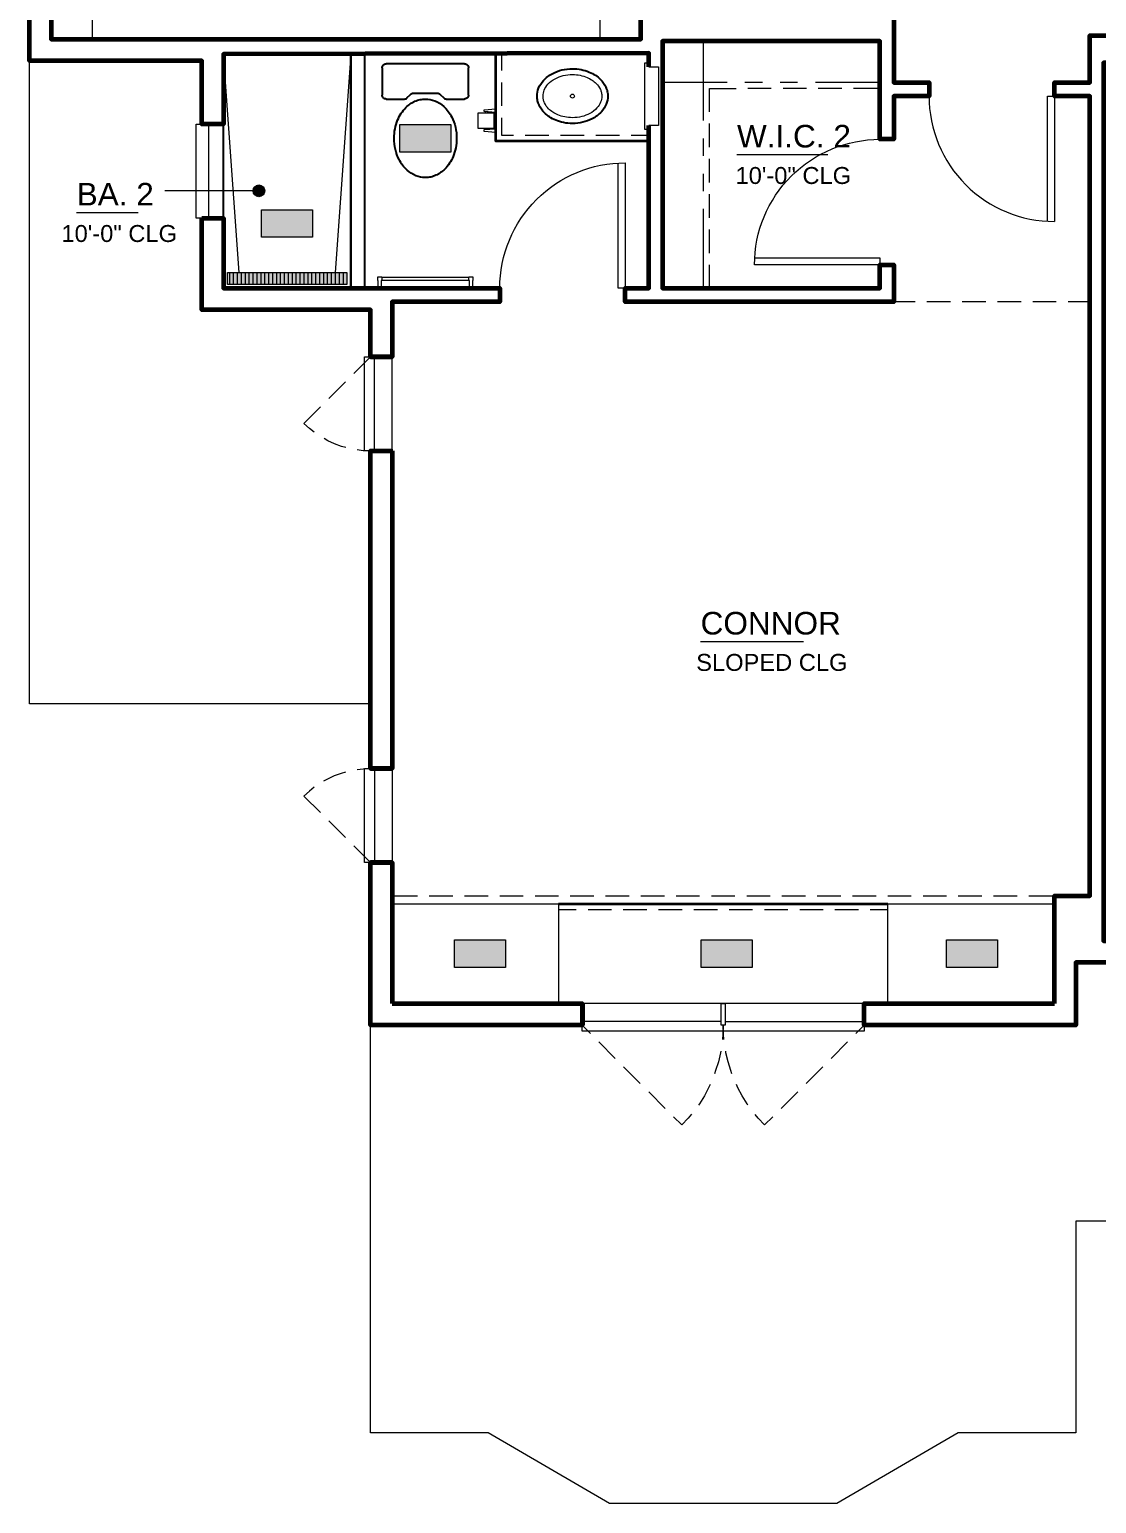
# Model space of a CAD drawing. Extents: x 6 to 1186, y -84 to 3560.
# Drawn here: x 186.1 to 458.4, y 2664.7 to 3040.7 of the extents above; entities that cross this region are included whole.
import ezdxf

# ---------------------------------------------------------------- set-up
doc = ezdxf.new("R2010")
doc.units = 0
doc.header["$LTSCALE"] = 24
doc.header["$MEASUREMENT"] = 0
for name, color, linetype in [('GEC_BKGD', 8, 'Continuous'), ('PDF2_0', 8, 'Continuous'), ('PDF2_00-FP-A-2$A-ANNO-KEYN', 8, 'Continuous'), ('PDF2_00-FP-A-2$A-CLG-CHNG', 8, 'Continuous'), ('PDF2_00-FP-A-2$A-DRWDW', 8, 'Continuous'), ('PDF2_00-FP-A-2$A-DRWDW-MINR', 8, 'Continuous'), ('PDF2_00-FP-A-2$A-DRWDW-SWING', 8, 'Continuous'), ('PDF2_00-FP-A-2$A-FLR-BELOW', 8, 'Continuous'), ('PDF2_00-FP-A-2$A-MLWK', 8, 'Continuous'), ('PDF2_00-FP-A-2$A-MLWK-HIDN', 8, 'Continuous'), ('PDF2_00-FP-A-2$A-MLWK-MINR', 8, 'Continuous'), ('PDF2_00-FP-A-2$A-MLWK-MISC', 8, 'Continuous'), ('PDF2_00-FP-A-2$A-MLWK-SHLF-POLE', 8, 'Continuous'), ('PDF2_00-FP-A-2$A-PLMB', 8, 'Continuous'), ('PDF2_00-FP-A-2$A-PLMB-MINR', 8, 'Continuous'), ('PDF2_00-FP-A-2$A-WALL', 8, 'Continuous'), ('PDF2_A-ANNO-RMNM', 8, 'Continuous'), ('PDF2_Text', 8, 'Continuous')]:
    doc.layers.add(name, color=color, linetype=linetype)
doc.styles.add('PDF Arial', font='arial.ttf')

# ---------------------------------------------------------------- blocks, each defined once
blk = doc.blocks.new('210311_BorsteinRes_CDProgress - Copy1')
at = {"layer": 'PDF2_00-FP-A-2$A-ANNO-KEYN', "true_color": 0xffffff, "transparency": 33554559}
for points in [[(9.4267, 11.6392), (9.1558, 11.6392), (9.4267, 11.4933)], [(9.4267, 11.4933), (9.1558, 11.6392), (9.1558, 11.4933)], [(8.6925, 11.1858), (8.4217, 11.1858), (8.6925, 11.04)], [(8.6925, 11.04), (8.4217, 11.1858), (8.4217, 11.04)], [(9.7183, 7.16), (9.7183, 7.3058), (9.4475, 7.16)], [(9.4475, 7.16), (9.7183, 7.3058), (9.4475, 7.3058)], [(11.0283, 7.16), (11.0283, 7.3058), (10.7575, 7.16)], [(10.7575, 7.16), (11.0283, 7.3058), (10.7575, 7.3058)], [(12.3333, 7.16), (12.3333, 7.3058), (12.0625, 7.16)], [(12.0625, 7.16), (12.3333, 7.3058), (12.0625, 7.3058)]]:
    blk.add_hatch(color=7, dxfattribs=at).paths.add_polyline_path(points)
at = {"layer": 'PDF2_00-FP-A-2$A-PLMB-MINR', "true_color": 0xffffff, "transparency": 33554559}
for points in [[(8.24, 10.8525), (8.24, 10.79), (8.875, 10.79)], [(8.24, 10.8525), (8.875, 10.79), (8.875, 10.8525)]]:
    blk.add_hatch(color=7, dxfattribs=at).paths.add_polyline_path(points)
at = {"layer": 'PDF2_A-ANNO-RMNM', "transparency": 33554559}
for points in [[(8.4375, 11.2925), (8.3767, 11.295), (8.3758, 11.2925)], [(8.4375, 11.2925), (8.3758, 11.2925), (8.4375, 11.2892)], [(8.4375, 11.2892), (8.3758, 11.2925), (8.3758, 11.2892)], [(8.4375, 11.2892), (8.3758, 11.2892), (8.4375, 11.2867)], [(8.4375, 11.2867), (8.3758, 11.2892), (8.3758, 11.2867)], [(8.4375, 11.2867), (8.3758, 11.2867), (8.4375, 11.2833)], [(8.4375, 11.2833), (8.3758, 11.2867), (8.3758, 11.2833)], [(8.4375, 11.2833), (8.3758, 11.2833), (8.4375, 11.2808)], [(8.4375, 11.2808), (8.3758, 11.2833), (8.3758, 11.2808)], [(8.4375, 11.2808), (8.3758, 11.2808), (8.4367, 11.2775)], [(8.4367, 11.2775), (8.3758, 11.2808), (8.3767, 11.2775)], [(8.4367, 11.295), (8.3775, 11.2983), (8.3767, 11.295)], [(8.4367, 11.295), (8.3767, 11.295), (8.4375, 11.2925)], [(8.4358, 11.2983), (8.3792, 11.3008), (8.3775, 11.2983)], [(8.4358, 11.2983), (8.3775, 11.2983), (8.4367, 11.295)], [(8.4342, 11.3008), (8.3808, 11.3033), (8.3792, 11.3008)], [(8.4342, 11.3008), (8.3792, 11.3008), (8.4358, 11.2983)], [(8.4325, 11.3033), (8.3817, 11.3058), (8.3808, 11.3033)], [(8.4325, 11.3033), (8.3808, 11.3033), (8.4342, 11.3008)], [(8.4308, 11.3058), (8.3842, 11.3083), (8.3817, 11.3058)], [(8.4308, 11.3058), (8.3817, 11.3058), (8.4325, 11.3033)], [(8.4292, 11.3083), (8.3858, 11.31), (8.3842, 11.3083)], [(8.4292, 11.3083), (8.3842, 11.3083), (8.4308, 11.3058)], [(8.4267, 11.31), (8.3883, 11.3117), (8.3858, 11.31)], [(8.4267, 11.31), (8.3858, 11.31), (8.4292, 11.3083)], [(8.425, 11.3117), (8.3908, 11.3133), (8.3883, 11.3117)], [(8.425, 11.3117), (8.3883, 11.3117), (8.4267, 11.31)], [(8.4217, 11.3133), (8.3942, 11.315), (8.3908, 11.3133)], [(8.4217, 11.3133), (8.3908, 11.3133), (8.425, 11.3117)], [(8.4192, 11.315), (8.3967, 11.3158), (8.3942, 11.315)], [(8.4192, 11.315), (8.3942, 11.315), (8.4217, 11.3133)], [(8.4167, 11.3158), (8.4, 11.3167), (8.3967, 11.3158)], [(8.4167, 11.3158), (8.3967, 11.3158), (8.4192, 11.315)], [(8.4142, 11.3167), (8.4025, 11.3175), (8.4, 11.3167)], [(8.4142, 11.3167), (8.4, 11.3167), (8.4167, 11.3158)], [(8.41, 11.3175), (8.4025, 11.3175), (8.4142, 11.3167)], [(8.4367, 11.2775), (8.3767, 11.2775), (8.4358, 11.275)], [(8.4358, 11.275), (8.3767, 11.2775), (8.3775, 11.275)], [(8.4358, 11.275), (8.3775, 11.275), (8.4342, 11.2725)], [(8.4342, 11.2725), (8.3775, 11.275), (8.3792, 11.2725)], [(8.4342, 11.2725), (8.3792, 11.2725), (8.4325, 11.27)], [(8.4325, 11.27), (8.3792, 11.2725), (8.3808, 11.27)], [(8.4325, 11.27), (8.3808, 11.27), (8.4308, 11.2675)], [(8.4308, 11.2675), (8.3808, 11.27), (8.3817, 11.2675)], [(8.4308, 11.2675), (8.3817, 11.2675), (8.4292, 11.265)], [(8.4292, 11.265), (8.3817, 11.2675), (8.3842, 11.265)], [(8.4292, 11.265), (8.3842, 11.265), (8.4267, 11.2633)], [(8.4267, 11.2633), (8.3842, 11.265), (8.3858, 11.2633)], [(8.4267, 11.2633), (8.3858, 11.2633), (8.425, 11.2608)], [(8.425, 11.2608), (8.3858, 11.2633), (8.3883, 11.2608)], [(8.425, 11.2608), (8.3883, 11.2608), (8.4217, 11.2592)], [(8.4217, 11.2592), (8.3883, 11.2608), (8.3908, 11.2592)], [(8.4217, 11.2592), (8.3908, 11.2592), (8.4192, 11.2583)], [(8.4192, 11.2583), (8.3908, 11.2592), (8.3942, 11.2583)], [(8.4192, 11.2583), (8.3942, 11.2583), (8.4167, 11.2567)], [(8.4167, 11.2567), (8.3942, 11.2583), (8.3967, 11.2567)], [(8.4167, 11.2567), (8.3967, 11.2567), (8.4142, 11.2558)], [(8.4142, 11.2558), (8.3967, 11.2567), (8.4, 11.2558)], [(8.41, 11.2558), (8.4025, 11.2558), (8.4083, 11.255)]]:
    blk.add_hatch(color=256, dxfattribs=at).paths.add_polyline_path(points)
at = {"layer": 'PDF2_0', "lineweight": 25}
for points in [[(9.0625, 11.9408), (9.0625, 11.795)], [(9.5, 11.9617), (9.0833, 11.9617)], [(9.5208, 11.795), (9.5208, 11.9408)], [(9.0833, 11.7742), (9.1792, 11.7742)], [(9.1933, 11.7808), (9.2125, 11.7992)], [(9.4042, 11.7742), (9.5, 11.7742)]]:
    blk.add_lwpolyline(points, dxfattribs=at)
for points in [[(9.2129, 11.7999, -0.193294), (9.2275, 11.8058), (9.3558, 11.8058, -0.193294), (9.3713, 11.7999)], [(9.3708, 11.7992), (9.39, 11.7808, 0.193294), (9.4046, 11.775)]]:
    blk.add_lwpolyline(points, format="xyb", dxfattribs=at)
at = {"layer": 'PDF2_0', "lineweight": 9}
for points in [[(9.6567, 11.6183), (9.5733, 11.6183), (9.5733, 11.7017), (9.6567, 11.7017)], [(9.6667, 11.7042), (9.6042, 11.7083), (9.6042, 11.7183), (9.6667, 11.7225)], [(9.6667, 11.5975), (9.6042, 11.6025), (9.6042, 11.6125), (9.6667, 11.6158)], [(9.0417, 10.7683), (9.0417, 10.81), (9.0392, 10.81), (9.0392, 10.8308), (9.06, 10.8308), (9.06, 10.81), (9.0575, 10.81), (9.0575, 10.7683)], [(9.5258, 10.7683), (9.5258, 10.81), (9.5233, 10.81), (9.5233, 10.8308), (9.5442, 10.8308), (9.5442, 10.81), (9.5417, 10.81), (9.5417, 10.7683)]]:
    blk.add_lwpolyline(points, close=True, dxfattribs=at)
for points in [[(9.6092, 11.7075), (9.6092, 11.7017)], [(9.62, 11.7067), (9.62, 11.7017)], [(9.6092, 11.6133), (9.6092, 11.6183)], [(9.62, 11.6133), (9.62, 11.6183)], [(9.06, 10.8283), (9.5233, 10.8283)], [(9.06, 10.8125), (9.5233, 10.8125)]]:
    blk.add_lwpolyline(points, dxfattribs=at)
at = {"layer": 'PDF2_0', "lineweight": 25}
blk.add_arc((9.1797, 11.7967), 0.0217, 269.82102, 313.5811, dxfattribs=at)
for points, knots in [([(9.0625, 11.9413), (9.0625, 11.9438), (9.063, 11.9463), (9.0649, 11.951), (9.0663, 11.9532), (9.07, 11.957), (9.0722, 11.9586), (9.0761, 11.9604), (9.0776, 11.9608), (9.0806, 11.9615), (9.0822, 11.9617), (9.0837, 11.9617)], [0, 0, 0, 0, 0.00761361, 0.00761361, 0.01531879, 0.01531879, 0.02356384, 0.02356384, 0.02813199, 0.02813199, 0.03286391, 0.03286391, 0.03286391, 0.03286391]), ([(9.5004, 11.9617), (9.5033, 11.9617), (9.5061, 11.9611), (9.5112, 11.959), (9.5136, 11.9575), (9.5175, 11.9537), (9.5191, 11.9514), (9.5211, 11.9465), (9.5217, 11.9439), (9.5217, 11.9413)], [0, 0, 0, 0, 0.00852927, 0.00852927, 0.01684469, 0.01684469, 0.02504637, 0.02504637, 0.03295605, 0.03295605, 0.03295605, 0.03295605]), ([(9.0837, 11.775), (9.0809, 11.775), (9.0781, 11.7755), (9.0729, 11.7776), (9.0706, 11.7792), (9.0667, 11.783), (9.0651, 11.7853), (9.063, 11.7902), (9.0625, 11.7928), (9.0625, 11.7954)], [0, 0, 0, 0, 0.00852927, 0.00852927, 0.01684469, 0.01684469, 0.02504637, 0.02504637, 0.03295605, 0.03295605, 0.03295605, 0.03295605]), ([(9.1258, 11.5663), (9.1258, 11.601), (9.1326, 11.6338), (9.1554, 11.6888), (9.1706, 11.7117), (9.2027, 11.7437), (9.2187, 11.7551), (9.2452, 11.7669), (9.2542, 11.7699), (9.2729, 11.774), (9.2825, 11.775), (9.2921, 11.775)], [0, 0, 0, 0, 0.1042693, 0.1042693, 0.198749, 0.198749, 0.2702621, 0.2702621, 0.3051657, 0.3051657, 0.3404983, 0.3404983, 0.3404983, 0.3404983]), ([(9.2921, 11.775), (9.3094, 11.775), (9.3264, 11.7717), (9.3599, 11.7583), (9.3758, 11.7479), (9.4071, 11.7194), (9.4212, 11.7), (9.4406, 11.6623), (9.4471, 11.6444), (9.4561, 11.6065), (9.4583, 11.5864), (9.4583, 11.5663)], [0, 0, 0, 0, 0.0520278, 0.0520278, 0.1084623, 0.1084623, 0.179051, 0.179051, 0.2353751, 0.2353751, 0.2953762, 0.2953762, 0.2953762, 0.2953762]), ([(9.5217, 11.7954), (9.5217, 11.7929), (9.5212, 11.7904), (9.5193, 11.7857), (9.5179, 11.7835), (9.5142, 11.7796), (9.5119, 11.7781), (9.508, 11.7763), (9.5066, 11.7758), (9.5036, 11.7752), (9.502, 11.775), (9.5004, 11.775)], [0, 0, 0, 0, 0.00761361, 0.00761361, 0.01531879, 0.01531879, 0.02356384, 0.02356384, 0.02813199, 0.02813199, 0.03286391, 0.03286391, 0.03286391, 0.03286391]), ([(9.2921, 11.3575), (9.2747, 11.3575), (9.2578, 11.3608), (9.2242, 11.3742), (9.2084, 11.3846), (9.1771, 11.4131), (9.1629, 11.4325), (9.1436, 11.4702), (9.1371, 11.4881), (9.1281, 11.526), (9.1258, 11.5461), (9.1258, 11.5663)], [0, 0, 0, 0, 0.0520278, 0.0520278, 0.1084623, 0.1084623, 0.179051, 0.179051, 0.2353751, 0.2353751, 0.2953762, 0.2953762, 0.2953762, 0.2953762]), ([(9.4583, 11.5663), (9.4583, 11.5315), (9.4516, 11.4987), (9.4287, 11.4437), (9.4136, 11.4208), (9.3815, 11.3888), (9.3655, 11.3774), (9.339, 11.3656), (9.33, 11.3626), (9.3113, 11.3585), (9.3017, 11.3575), (9.2921, 11.3575)], [0, 0, 0, 0, 0.1042693, 0.1042693, 0.198749, 0.198749, 0.2702621, 0.2702621, 0.3051657, 0.3051657, 0.3404983, 0.3404983, 0.3404983, 0.3404983])]:
    blk.add_open_spline(points, degree=3, knots=knots, dxfattribs=at)
at = {"layer": 'PDF2_00-FP-A-2$A-ANNO-KEYN', "lineweight": 18}
for points in [[(9.4267, 11.6392), (9.4267, 11.4933), (9.1558, 11.4933), (9.1558, 11.6392)], [(8.6925, 11.1858), (8.6925, 11.04), (8.4217, 11.04), (8.4217, 11.1858)], [(9.7183, 7.16), (9.4475, 7.16), (9.4475, 7.3058), (9.7183, 7.3058)], [(11.0283, 7.16), (10.7575, 7.16), (10.7575, 7.3058), (11.0283, 7.3058)], [(12.3333, 7.16), (12.0625, 7.16), (12.0625, 7.3058), (12.3333, 7.3058)]]:
    blk.add_lwpolyline(points, close=True, dxfattribs=at)
at = {"layer": 'PDF2_00-FP-A-2$A-CLG-CHNG', "lineweight": 9}
for points in [[(11.8958, 10.6967), (11.7817, 10.6967)], [(12.0833, 10.6967), (11.9583, 10.6967)], [(12.2708, 10.6967), (12.1458, 10.6967)], [(12.4583, 10.6967), (12.3333, 10.6967)], [(12.6458, 10.6967), (12.5208, 10.6967)], [(12.8233, 10.6967), (12.7083, 10.6967)], [(9.115, 7.54), (9.25, 7.54)], [(9.3125, 7.54), (9.4375, 7.54)], [(9.5, 7.54), (9.625, 7.54)], [(9.6875, 7.54), (9.8125, 7.54)], [(9.875, 7.54), (10, 7.54)], [(10.0625, 7.54), (10.1875, 7.54)], [(10.25, 7.54), (10.375, 7.54)], [(10.4375, 7.54), (10.5625, 7.54)], [(10.625, 7.54), (10.75, 7.54)], [(10.8125, 7.54), (10.9375, 7.54)], [(11, 7.54), (11.125, 7.54)], [(11.1875, 7.54), (11.3125, 7.54)], [(11.375, 7.54), (11.5, 7.54)], [(11.5625, 7.54), (11.6875, 7.54)], [(11.75, 7.54), (11.875, 7.54)], [(11.9375, 7.54), (12.0625, 7.54)], [(12.125, 7.54), (12.25, 7.54)], [(12.3125, 7.54), (12.4375, 7.54)], [(12.5, 7.54), (12.6358, 7.54)]]:
    blk.add_lwpolyline(points, dxfattribs=at)
at = {"layer": 'PDF2_00-FP-A-2$A-DRWDW', "lineweight": 18}
for points in [[(11.9692, 11.7904, 0.199088), (12.1646, 11.3193, 0.198737), (12.6362, 11.1242)], [(11.0433, 10.9308), (11.7083, 10.9308), (11.7083, 10.8942), (11.0417, 10.8942, -0.199088), (11.2371, 11.3657, -0.198737), (11.7087, 11.5608)], [(9.6875, 10.7696, -0.199088), (9.8829, 11.2407, -0.198737), (10.3542, 11.4358), (10.3542, 10.7692), (10.3175, 10.7692), (10.3175, 11.435)]]:
    blk.add_lwpolyline(points, format="xyb", dxfattribs=at)
for points in [[(12.5992, 11.1242), (12.5992, 11.79), (12.6358, 11.79), (12.6358, 11.1233)], [(8.1042, 11.1417), (8.0733, 11.1417), (8.0733, 11.6417), (8.1042, 11.6417)], [(8.2192, 11.1417), (8.2192, 11.6417)], [(9, 9.905), (8.9692, 9.905), (8.9692, 10.405), (9, 10.405)], [(9.115, 9.905), (9.115, 10.405)], [(9, 7.7175), (8.9692, 7.7175), (8.9692, 8.2175), (9, 8.2175)], [(9.115, 8.2175), (9.115, 7.7175)], [(11.625, 6.9675), (10.125, 6.9675)], [(11.625, 6.8525), (11.625, 6.8217), (10.875, 6.8217), (10.125, 6.8217), (10.125, 6.8525)]]:
    blk.add_lwpolyline(points, dxfattribs=at)
at = {"layer": 'PDF2_00-FP-A-2$A-DRWDW-MINR', "lineweight": 9}
for points in [[(8.1408, 11.1417), (8.1408, 11.6417)], [(9.115, 10.405), (9.115, 10.3942), (9, 10.3942), (9, 10.405)], [(9.0208, 9.915), (9.0208, 10.3942)], [(9, 9.905), (9, 9.915), (9.115, 9.915), (9.115, 9.905)], [(9.115, 8.2175), (9.115, 8.2067), (9, 8.2067), (9, 8.2175)], [(9.0208, 8.2067), (9.0208, 7.7275)], [(9, 7.7175), (9, 7.7275), (9.115, 7.7275), (9.115, 7.7175)], [(10.125, 6.9675), (10.1358, 6.9675), (10.1358, 6.8525), (10.125, 6.8525)], [(11.625, 6.8525), (11.615, 6.8525), (11.615, 6.9675), (11.625, 6.9675)], [(10.865, 6.8733), (10.1358, 6.8733)], [(10.8858, 6.8733), (11.615, 6.8733)]]:
    blk.add_lwpolyline(points, dxfattribs=at)
blk.add_lwpolyline([(10.875, 6.8525), (10.865, 6.8525), (10.865, 6.9675), (10.875, 6.9675), (10.8858, 6.9675), (10.8858, 6.8525)], close=True, dxfattribs=at)
at = {"layer": 'PDF2_00-FP-A-2$A-DRWDW-SWING', "lineweight": 9}
for points in [[(8.9117, 10.3167), (9, 10.405)], [(8.7792, 10.1833), (8.8675, 10.2725)], [(8.7008, 10.005), (8.6758, 10.0242), (8.6467, 10.0508), (8.735, 10.1392)], [(8.8683, 9.9225), (8.8458, 9.9292), (8.8092, 9.9425), (8.7733, 9.9592), (8.7533, 9.9708)], [(9, 9.905), (8.9608, 9.9058), (8.9292, 9.91)], [(8.7525, 8.1517), (8.7733, 8.1625), (8.8092, 8.1792), (8.8458, 8.1925), (8.8683, 8.1992)], [(8.9292, 8.2117), (8.9608, 8.2158), (9, 8.2175)], [(8.7008, 8.1175), (8.6758, 8.0975), (8.6467, 8.0708), (8.735, 7.9825)], [(8.7792, 7.9383), (8.8675, 7.85)], [(8.9117, 7.8058), (9, 7.7175)], [(10.1692, 6.8083), (10.125, 6.8525)], [(10.8792, 6.7767), (10.8767, 6.8033), (10.875, 6.8525), (10.8733, 6.8033), (10.8708, 6.7775)], [(11.5808, 6.8083), (11.625, 6.8525)], [(10.3017, 6.6758), (10.2133, 6.7642)], [(11.4483, 6.6758), (11.5367, 6.7642)], [(10.8625, 6.715), (10.8608, 6.7067), (10.85, 6.6583), (10.835, 6.6117), (10.8292, 6.595)], [(10.9217, 6.595), (10.915, 6.6117), (10.9008, 6.6583), (10.89, 6.7067), (10.8883, 6.715)], [(10.4342, 6.5433), (10.3458, 6.6317)], [(11.3158, 6.5433), (11.4042, 6.6317)], [(10.805, 6.5375), (10.7975, 6.5208), (10.775, 6.4775), (10.7492, 6.4358), (10.7433, 6.4283)], [(11.0067, 6.4283), (11.0017, 6.4358), (10.9758, 6.4775), (10.9525, 6.5208), (10.945, 6.5375)], [(10.5675, 6.4108), (10.4792, 6.4992)], [(11.1833, 6.4108), (11.2717, 6.4992)], [(10.7058, 6.3792), (10.6892, 6.3583), (10.6558, 6.3225), (10.6117, 6.3667)], [(11.1392, 6.3667), (11.095, 6.3225), (11.0617, 6.3583), (11.0442, 6.3783)]]:
    blk.add_lwpolyline(points, dxfattribs=at)
at = {"layer": 'PDF2_00-FP-A-2$A-FLR-BELOW', "lineweight": 18}
for points in [[(25.3967, 12.3942), (25.3967, 12.1758), (26.7717, 12.1758), (26.7717, 6.8108), (23.8342, 6.8108), (23.8342, 6.2692), (20.3342, 6.2692), (20.3342, 5.8108), (12.75, 5.8108), (12.75, 4.6858), (12.125, 4.6858), (11.4792, 4.3108), (10.2708, 4.3108), (9.625, 4.6858), (9, 4.6858), (9, 6.8525)], [(9, 8.5608), (7.1875, 8.5608), (7.1875, 11.9775)]]:
    blk.add_lwpolyline(points, dxfattribs=at)
at = {"layer": 'PDF2_00-FP-A-2$A-MLWK', "lineweight": 35}
for points in [[(10.4792, 11.5508), (10.4483, 11.5508), (9.6983, 11.5508), (9.6667, 11.5508), (9.6667, 12.0192)], [(10, 7.4983), (11.75, 7.4983)]]:
    blk.add_lwpolyline(points, dxfattribs=at)
at = {"layer": 'PDF2_00-FP-A-2$A-MLWK-HIDN', "lineweight": 9}
for points in [[(9.6983, 11.9258), (9.6983, 12.0192)], [(9.6983, 11.7383), (9.6983, 11.8633)], [(9.7608, 11.5817), (9.6983, 11.5817), (9.6983, 11.6758)], [(9.9483, 11.5817), (9.8233, 11.5817)], [(10.1358, 11.5817), (10.0108, 11.5817)], [(10.3233, 11.5817), (10.1983, 11.5817)], [(10.4792, 11.5817), (10.4483, 11.5817), (10.3858, 11.5817)], [(10, 7.4675), (10.0942, 7.4675)], [(10.1567, 7.4675), (10.2817, 7.4675)], [(10.3442, 7.4675), (10.4692, 7.4675)], [(10.5317, 7.4675), (10.6567, 7.4675)], [(10.7192, 7.4675), (10.8442, 7.4675)], [(10.9067, 7.4675), (11.0317, 7.4675)], [(11.0942, 7.4675), (11.2192, 7.4675)], [(11.2817, 7.4675), (11.4067, 7.4675)], [(11.4692, 7.4675), (11.5942, 7.4675)], [(11.6567, 7.4675), (11.75, 7.4675)]]:
    blk.add_lwpolyline(points, dxfattribs=at)
at = {"layer": 'PDF2_00-FP-A-2$A-MLWK-MINR', "lineweight": 9}
for points in [[(10, 7.4983), (10, 6.9675), (9.115, 6.9675), (9.115, 7.4983)], [(12.6358, 7.4983), (12.6358, 6.9675), (11.75, 6.9675), (11.75, 7.4983)]]:
    blk.add_lwpolyline(points, close=True, dxfattribs=at)
at = {"layer": 'PDF2_00-FP-A-2$A-MLWK-MISC', "lineweight": 9}
for points in [[(10.4792, 11.6133), (10.4583, 11.6133), (10.4583, 11.9675), (10.4792, 11.9675)], [(10.4792, 11.9467), (10.5317, 11.9467), (10.5317, 11.6342), (10.4792, 11.6342)]]:
    blk.add_lwpolyline(points, dxfattribs=at)
at = {"layer": 'PDF2_00-FP-A-2$A-MLWK-SHLF-POLE', "lineweight": 9}
for points in [[(10.2192, 12.4933), (10.2192, 12.0925)], [(7.5208, 12.3683), (7.5208, 12.0925)], [(10.7708, 11.66), (10.7708, 12.0817)], [(11.7083, 12.0817), (11.7083, 11.9875)], [(11.7083, 11.925), (11.7083, 11.8317), (11.5683, 11.8317)], [(10.8958, 11.8625), (10.5525, 11.8625)], [(10.8025, 11.7067), (10.8025, 11.8317), (10.9433, 11.8317)], [(11.0833, 11.8625), (10.99, 11.8625)], [(11.1308, 11.8317), (11.0058, 11.8317)], [(11.2708, 11.8625), (11.1775, 11.8625)], [(11.3183, 11.8317), (11.1933, 11.8317)], [(11.7083, 11.8625), (11.365, 11.8625)], [(11.5058, 11.8317), (11.3808, 11.8317)], [(10.8025, 11.5192), (10.8025, 11.6442)], [(10.7708, 11.4725), (10.7708, 11.5658)], [(10.8025, 11.3317), (10.8025, 11.4567)], [(10.7708, 11.285), (10.7708, 11.3783)], [(10.8025, 11.1442), (10.8025, 11.2692)], [(10.7708, 10.7692), (10.7708, 11.1908)], [(10.8025, 10.9567), (10.8025, 11.0817)], [(10.7083, 10.7692), (10.8025, 10.7692), (10.8025, 10.8942)], [(10.5525, 10.7692), (10.6458, 10.7692)]]:
    blk.add_lwpolyline(points, dxfattribs=at)
at = {"layer": 'PDF2_00-FP-A-2$A-PLMB', "lineweight": 25}
for points in [[(8.2192, 12.0133), (8.8958, 12.0133), (8.8958, 10.7692), (8.2192, 10.7692)], [(8.8958, 12.0133), (8.9692, 12.0133), (8.9692, 10.7692), (8.8958, 10.7692)]]:
    blk.add_lwpolyline(points, close=True, dxfattribs=at)
for points, knots in [([(9.8858, 11.7904), (9.8858, 11.8052), (9.8887, 11.8196), (9.9001, 11.8483), (9.909, 11.8619), (9.9337, 11.8892), (9.9507, 11.9016), (9.9845, 11.9192), (10.0011, 11.9253), (10.0363, 11.9337), (10.055, 11.9358), (10.0737, 11.9358)], [0, 0, 0, 0, 0.0442924, 0.0442924, 0.0927511, 0.0927511, 0.1545908, 0.1545908, 0.2067391, 0.2067391, 0.2625894, 0.2625894, 0.2625894, 0.2625894]), ([(10.0737, 11.9358), (10.106, 11.9358), (10.1362, 11.9296), (10.1862, 11.9087), (10.2066, 11.8953), (10.2346, 11.8671), (10.2445, 11.8534), (10.2547, 11.8306), (10.2573, 11.8229), (10.2608, 11.8068), (10.2617, 11.7987), (10.2617, 11.7904)], [0, 0, 0, 0, 0.0966038, 0.0966038, 0.181871, 0.181871, 0.2446121, 0.2446121, 0.2750949, 0.2750949, 0.3058872, 0.3058872, 0.3058872, 0.3058872]), ([(10.0737, 11.645), (10.0415, 11.645), (10.0113, 11.6513), (9.9613, 11.6721), (9.9409, 11.6856), (9.9129, 11.7137), (9.903, 11.7275), (9.8928, 11.7502), (9.8902, 11.758), (9.8867, 11.774), (9.8858, 11.7822), (9.8858, 11.7904)], [0, 0, 0, 0, 0.0966038, 0.0966038, 0.181871, 0.181871, 0.2446121, 0.2446121, 0.2750949, 0.2750949, 0.3058872, 0.3058872, 0.3058872, 0.3058872]), ([(10.2617, 11.7904), (10.2617, 11.7757), (10.2588, 11.7612), (10.2474, 11.7325), (10.2385, 11.7189), (10.2138, 11.6917), (10.1968, 11.6792), (10.163, 11.6616), (10.1464, 11.6556), (10.1112, 11.6471), (10.0925, 11.645), (10.0737, 11.645)], [0, 0, 0, 0, 0.0442924, 0.0442924, 0.0927511, 0.0927511, 0.1545908, 0.1545908, 0.2067391, 0.2067391, 0.2625894, 0.2625894, 0.2625894, 0.2625894])]:
    blk.add_open_spline(points, degree=3, knots=knots, dxfattribs=at)
at = {"layer": 'PDF2_00-FP-A-2$A-PLMB-MINR', "lineweight": 9}
for points in [[(8.3025, 10.8525), (8.2192, 12.0133)], [(8.8958, 12.0133), (8.8125, 10.8525), (8.8125, 10.79)], [(8.25, 10.8525), (8.25, 10.79)], [(8.2708, 10.8525), (8.2708, 10.79)], [(8.2917, 10.8525), (8.2917, 10.79)], [(8.3125, 10.8525), (8.3125, 10.79)], [(8.3333, 10.8525), (8.3333, 10.79)], [(8.3542, 10.8525), (8.3542, 10.79)], [(8.375, 10.8525), (8.375, 10.79)], [(8.3958, 10.8525), (8.3958, 10.79)], [(8.4167, 10.8525), (8.4167, 10.79)], [(8.4375, 10.8525), (8.4375, 10.79)], [(8.4583, 10.8525), (8.4583, 10.79)], [(8.4792, 10.8525), (8.4792, 10.79)], [(8.5, 10.8525), (8.5, 10.79)], [(8.5208, 10.8525), (8.5208, 10.79)], [(8.5417, 10.8525), (8.5417, 10.79)], [(8.5625, 10.8525), (8.5625, 10.79)], [(8.5833, 10.8525), (8.5833, 10.79)], [(8.6042, 10.8525), (8.6042, 10.79)], [(8.625, 10.8525), (8.625, 10.79)], [(8.6458, 10.8525), (8.6458, 10.79)], [(8.6667, 10.8525), (8.6667, 10.79)], [(8.6875, 10.8525), (8.6875, 10.79)], [(8.7083, 10.8525), (8.7083, 10.79)], [(8.7292, 10.8525), (8.7292, 10.79)], [(8.75, 10.8525), (8.75, 10.79)], [(8.7708, 10.8525), (8.7708, 10.79)], [(8.7917, 10.8525), (8.7917, 10.79)], [(8.8333, 10.8525), (8.8333, 10.79)], [(8.8542, 10.8525), (8.8542, 10.79)]]:
    blk.add_lwpolyline(points, dxfattribs=at)
blk.add_lwpolyline([(8.24, 10.8525), (8.875, 10.8525), (8.875, 10.79), (8.24, 10.79)], close=True, dxfattribs=at)
blk.add_circle((10.0737, 11.7904), 0.0104, dxfattribs=at)
for points, knots in [([(9.9175, 11.7904), (9.9175, 11.8015), (9.9196, 11.8123), (9.9283, 11.8339), (9.935, 11.8443), (9.9541, 11.8655), (9.9674, 11.8754), (9.9952, 11.8903), (10.0097, 11.8956), (10.0406, 11.9031), (10.0572, 11.905), (10.0737, 11.905)], [0, 0, 0, 0, 0.0331717, 0.0331717, 0.0700092, 0.0700092, 0.1186928, 0.1186928, 0.1641908, 0.1641908, 0.2134449, 0.2134449, 0.2134449, 0.2134449]), ([(10.0737, 11.905), (10.102, 11.905), (10.1285, 11.8995), (10.1706, 11.8818), (10.1872, 11.8709), (10.2092, 11.8487), (10.2168, 11.8382), (10.2247, 11.8208), (10.2266, 11.815), (10.2293, 11.8028), (10.23, 11.7967), (10.23, 11.7904)], [0, 0, 0, 0, 0.0847677, 0.0847677, 0.1557395, 0.1557395, 0.2054804, 0.2054804, 0.2294513, 0.2294513, 0.2535758, 0.2535758, 0.2535758, 0.2535758]), ([(10.0737, 11.6758), (10.0455, 11.6758), (10.019, 11.6813), (9.9769, 11.699), (9.9603, 11.71), (9.9383, 11.7321), (9.9307, 11.7426), (9.9228, 11.76), (9.9209, 11.7659), (9.9182, 11.778), (9.9175, 11.7842), (9.9175, 11.7904)], [0, 0, 0, 0, 0.0847677, 0.0847677, 0.1557395, 0.1557395, 0.2054804, 0.2054804, 0.2294513, 0.2294513, 0.2535758, 0.2535758, 0.2535758, 0.2535758]), ([(10.23, 11.7904), (10.23, 11.7794), (10.2279, 11.7686), (10.2192, 11.7469), (10.2125, 11.7365), (10.1934, 11.7153), (10.1801, 11.7054), (10.1523, 11.6906), (10.1378, 11.6852), (10.1069, 11.6777), (10.0903, 11.6758), (10.0737, 11.6758)], [0, 0, 0, 0, 0.0331717, 0.0331717, 0.0700092, 0.0700092, 0.1186928, 0.1186928, 0.1641908, 0.1641908, 0.2134449, 0.2134449, 0.2134449, 0.2134449])]:
    blk.add_open_spline(points, degree=3, knots=knots, dxfattribs=at)
at = {"layer": 'PDF2_00-FP-A-2$A-WALL', "lineweight": 60}
for points in [[(10.4792, 11.9467), (10.4792, 12.0192), (8.2192, 12.0133), (8.2192, 11.6417), (8.1042, 11.6417), (8.1042, 11.9775), (7.1875, 11.9775), (7.1875, 13.1967), (7.3025, 13.1967), (7.3025, 12.0925), (10.4375, 12.0925), (10.4375, 13.3633), (10.1667, 13.3633), (10.1667, 13.7483), (10.2817, 13.7483), (10.2817, 13.4775), (11.0942, 13.4775), (11.0942, 14.415), (10.1667, 14.415), (10.1667, 14.8), (10.0833, 14.8), (10.0833, 14.8733), (11.1733, 14.8733)], [(11.7817, 12.365), (11.7817, 11.8633), (11.9692, 11.8633), (11.9692, 11.79), (11.7817, 11.79), (11.7817, 11.5608), (11.7083, 11.5608), (11.7083, 12.0817), (10.5525, 12.0817), (10.5525, 10.7692), (11.7083, 10.7692), (11.7083, 10.8942), (11.7817, 10.8942), (11.7817, 10.6967), (10.3542, 10.6967), (10.3542, 10.7692), (10.4792, 10.7692), (10.4792, 11.6342)]]:
    blk.add_lwpolyline(points, dxfattribs=at)
for points in [[(12.6358, 6.9675), (12.6358, 7.54), (12.8233, 7.54), (12.8233, 11.79), (12.6358, 11.79), (12.6358, 11.8633), (12.8233, 11.8633), (12.8233, 12.1133), (13, 12.1133), (13, 11.9675), (12.8958, 11.9675), (12.8958, 7.3008), (13.6042, 7.3008), (13.6042, 7.1858), (12.75, 7.1858), (12.75, 6.8525), (11.625, 6.8525), (11.625, 6.9675)], [(8.1042, 11.1417), (8.2192, 11.1417), (8.2192, 10.7692), (9.6875, 10.7692), (9.6875, 10.6967), (9.115, 10.6967), (9.115, 10.405), (9, 10.405), (9, 10.655), (8.1042, 10.655)], [(9.115, 9.905), (9.115, 8.2175), (9, 8.2175), (9, 9.905)], [(9.115, 6.9675), (10.125, 6.9675), (10.125, 6.8525), (9, 6.8525), (9, 7.7175), (9.115, 7.7175)]]:
    blk.add_lwpolyline(points, close=True, dxfattribs=at)
at = {"layer": 'PDF2_00-FP-A-2$A-WALL', "lineweight": 18}
blk.add_lwpolyline([(10.4792, 11.9467), (10.5317, 11.9467), (10.5317, 11.6342), (10.4792, 11.6342)], dxfattribs=at)
at = {"layer": 'PDF2_A-ANNO-RMNM', "lineweight": 18}
for points in [[(11.4308, 11.4783), (10.9483, 11.4783)], [(7.765, 11.17), (7.4383, 11.17)], [(11.3017, 8.8908), (10.755, 8.8908)]]:
    blk.add_lwpolyline(points, dxfattribs=at)
at = {"layer": 'PDF2_A-ANNO-RMNM', "lineweight": 9}
blk.add_lwpolyline([(8.4067, 11.2867), (7.9067, 11.2867)], dxfattribs=at)
blk.add_circle((8.4071, 11.2871), 0.0312, dxfattribs=at)
at = {"layer": 'PDF2_Text', "attachment_point": 7, "style": 'PDF Arial'}
for s, insert, char_height in [('W.I.C. 2', (10.9483, 11.5158), 0.12008), ('10\'-0" CLG', (10.9408, 11.3223), 0.09006), ('BA. 2', (7.4383, 11.2092), 0.12008), ('10\'-0" CLG', (7.3575, 11.014), 0.09006), ('CONNOR', (10.755, 8.9275), 0.12008), ('SLOPED CLG', (10.7317, 8.7346), 0.09006)]:
    blk.add_mtext(s, dxfattribs=dict(at, insert=insert, char_height=char_height))

msp = doc.modelspace()

# ---------------------------------------------------------------- block references
at = {"layer": 'GEC_BKGD', "xscale": 48, "yscale": 48, "zscale": 48}
msp.add_blockref('210311_BorsteinRes_CDProgress - Copy1', (-158.88, 2457.79), dxfattribs=at)

doc.saveas('drawing.dxf')
